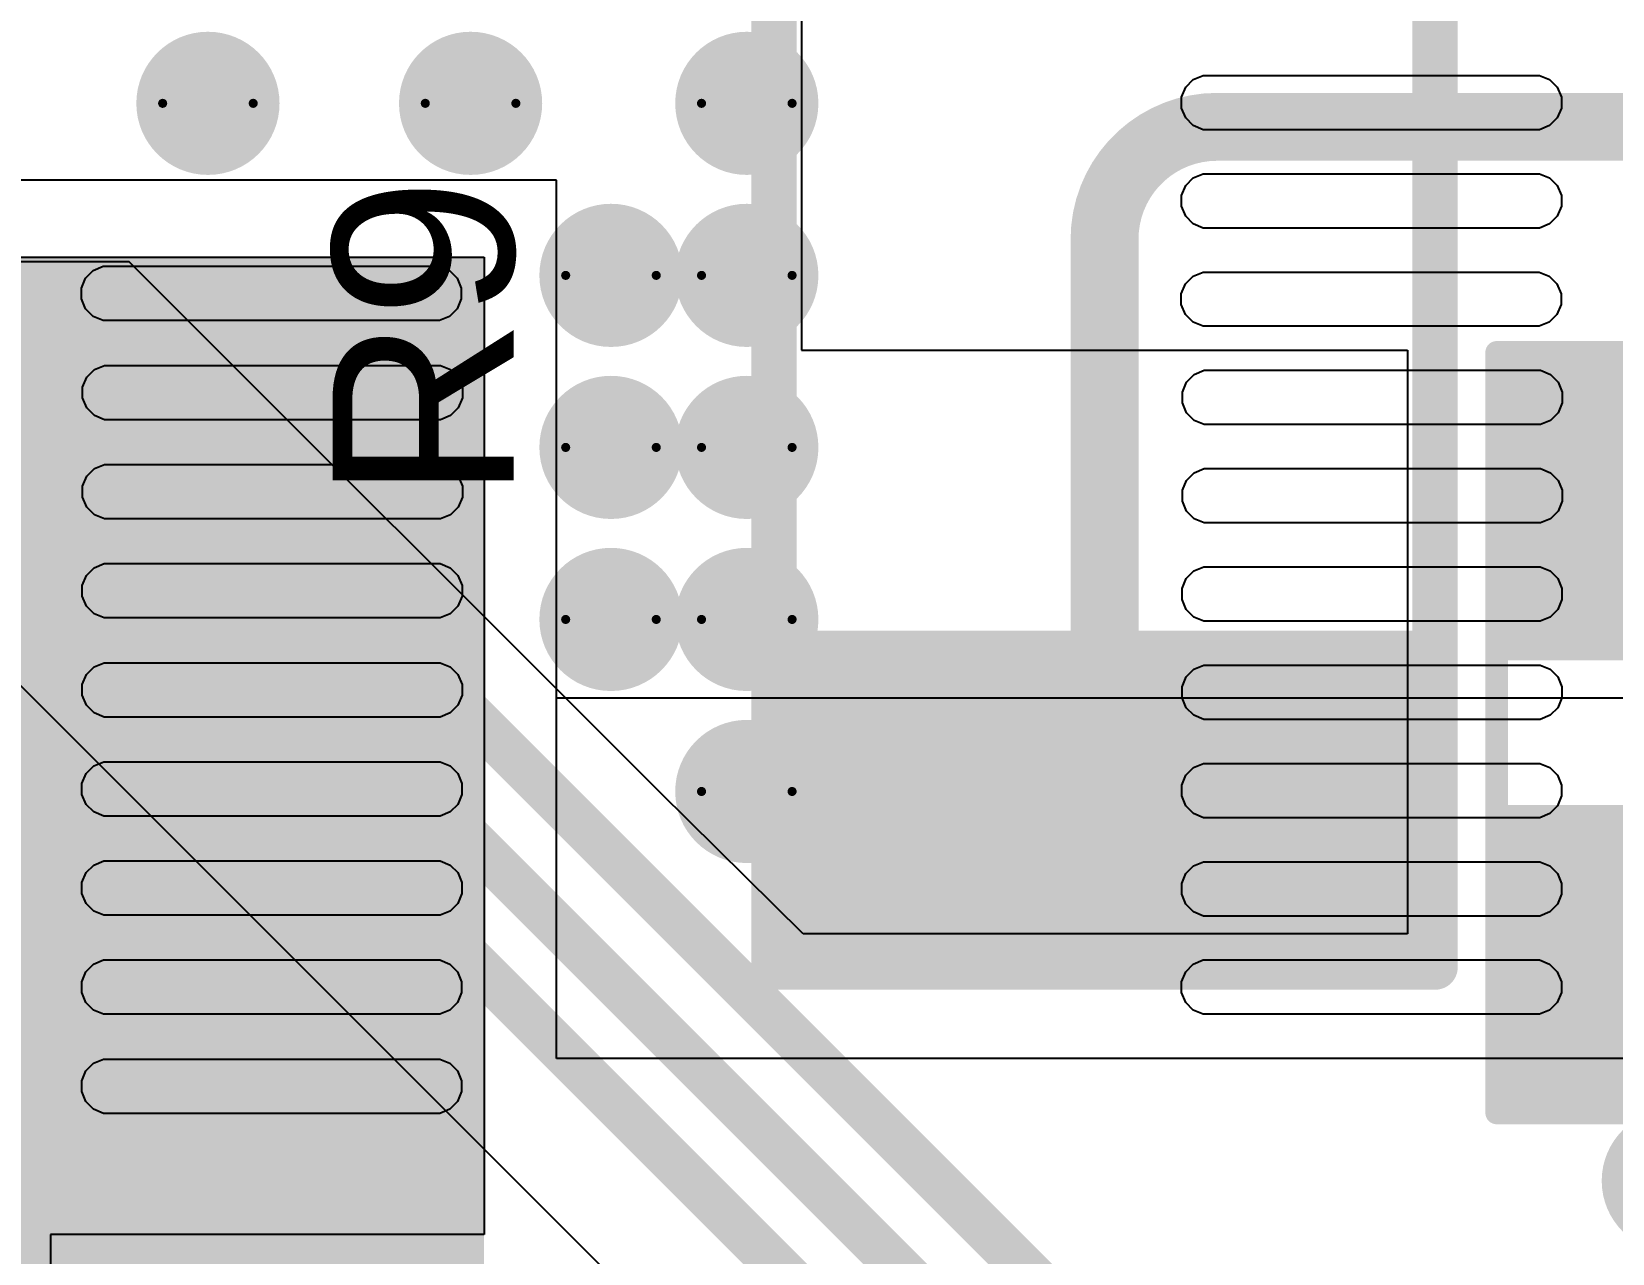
# Model space of a CAD drawing. Header units: millimetres. Extents: x -115 to 124, y -6 to 61.
# Drawn here: x -61.71 to -52.84, y 8.4 to 15.25 of the extents above; entities that cross this region are included whole.
import ezdxf

# ---------------------------------------------------------------- set-up
doc = ezdxf.new("R2010")
doc.units = ezdxf.units.MM
for name, color, linetype in [('BottomLayer', 5, 'Continuous'), ('BottomSolder', 6, 'Continuous'), ('DrillDrawing', 1, 'Continuous'), ('TopLayer', 1, 'Continuous'), ('TopOverlay', 2, 'Continuous'), ('TopPaste', 8, 'Continuous'), ('TopSolder', 216, 'Continuous'), ('ViaHoleLayer', 16, 'Continuous')]:
    doc.layers.add(name, color=color, linetype=linetype)
doc.styles.add('Arial', font='', dxfattribs={"height": 0.2})
doc.styles.get('Arial').set_extended_font_data('Arial')

# ---------------------------------------------------------------- blocks, each defined once
blk = doc.blocks.new('RES_2512_4')
at = {"layer": 'TopLayer'}
for points in [[(-4.05, 1.7), (-2.45, 1.7), (-2.45, -1.7), (-4.05, -1.7)], [(2.45, 1.7), (4.05, 1.7), (4.05, -1.7), (2.45, -1.7)]]:
    blk.add_hatch(color=1, dxfattribs=at).paths.add_polyline_path(points)
at = {"layer": 'TopPaste'}
for points in [[(-4.05, 1.7), (-2.45, 1.7), (-2.45, -1.7), (-4.05, -1.7)], [(2.45, 1.7), (4.05, 1.7), (4.05, -1.7), (2.45, -1.7)]]:
    blk.add_hatch(color=8, dxfattribs=at).paths.add_polyline_path(points)
at = {"layer": 'TopSolder'}
for points in [[(-4.1516, 1.8016), (-2.3484, 1.8016), (-2.3484, -1.8016), (-4.1516, -1.8016)], [(2.3484, 1.8016), (4.1516, 1.8016), (4.1516, -1.8016), (2.3484, -1.8016)]]:
    blk.add_hatch(color=216, dxfattribs=at).paths.add_polyline_path(points)
at = {"layer": 'TopOverlay', "const_width": 0.254}
for points in [[(4.2366, 1.8542), (-4.2418, 1.8542)], [(-4.2418, -1.8542), (-4.2418, 1.8542)], [(4.2366, -1.8542), (4.2366, 1.8542)], [(4.2366, -1.8542), (-4.2418, -1.8542)]]:
    blk.add_lwpolyline(points, dxfattribs=at)
at = {"layer": 'TopOverlay', "const_width": 0.127}
for points in [[(-4.3053, 1.8542, 1), (-4.1783, 1.8542, 1)], [(-4.3053, 1.8542, 1), (-4.1783, 1.8542, 1)], [(4.1731, 1.8542, 1), (4.3001, 1.8542, 1)], [(4.1731, 1.8542, 1), (4.3001, 1.8542, 1)], [(-4.3053, -1.8542, 1), (-4.1783, -1.8542, 1)], [(-4.3053, -1.8542, 1), (-4.1783, -1.8542, 1)], [(4.1731, -1.8542, 1), (4.3001, -1.8542, 1)], [(4.1731, -1.8542, 1), (4.3001, -1.8542, 1)]]:
    blk.add_lwpolyline(points, format="xyb", close=True, dxfattribs=at)
blk = doc.blocks.new('R___1206_7')
at = {"layer": 'TopLayer'}
for points in [[(-2.032, 0.889), (-0.508, 0.889), (-0.508, -0.889), (-2.032, -0.889)], [(0.508, 0.889), (2.032, 0.889), (2.032, -0.889), (0.508, -0.889)]]:
    blk.add_hatch(color=1, dxfattribs=at).paths.add_polyline_path(points)
at = {"layer": 'TopPaste'}
for points in [[(-2.032, 0.889), (-0.508, 0.889), (-0.508, -0.889), (-2.032, -0.889)], [(0.508, 0.889), (2.032, 0.889), (2.032, -0.889), (0.508, -0.889)]]:
    blk.add_hatch(color=8, dxfattribs=at).paths.add_polyline_path(points)
at = {"layer": 'TopSolder'}
for points in [[(-2.1336, 0.9906), (-0.4064, 0.9906), (-0.4064, -0.9906), (-2.1336, -0.9906)], [(0.4064, 0.9906), (2.1336, 0.9906), (2.1336, -0.9906), (0.4064, -0.9906)]]:
    blk.add_hatch(color=216, dxfattribs=at).paths.add_polyline_path(points)
at = {"layer": 'TopOverlay', "const_width": 0.127}
for points in [[(-2.1336, 0.9906), (2.1336, 0.9906)], [(-2.1336, 0.9906), (-2.1336, -0.9906)], [(2.1336, 0.9906), (2.1336, -0.9906)], [(-2.1336, -0.9906), (2.1336, -0.9906)]]:
    blk.add_lwpolyline(points, dxfattribs=at)
at = {"layer": 'TopOverlay', "const_width": 0.0635}
for points in [[(-2.16535, 0.9906, 1), (-2.10185, 0.9906, 1)], [(-2.16535, 0.9906, 1), (-2.10185, 0.9906, 1)], [(2.10185, 0.9906, 1), (2.16535, 0.9906, 1)], [(2.10185, 0.9906, 1), (2.16535, 0.9906, 1)], [(-2.16535, -0.9906, 1), (-2.10185, -0.9906, 1)], [(-2.16535, -0.9906, 1), (-2.10185, -0.9906, 1)], [(2.10185, -0.9906, 1), (2.16535, -0.9906, 1)], [(2.10185, -0.9906, 1), (2.16535, -0.9906, 1)]]:
    blk.add_lwpolyline(points, format="xyb", close=True, dxfattribs=at)

msp = doc.modelspace()

# ---------------------------------------------------------------- hatches: boundary and pattern name
at = {"layer": 'BottomLayer'}
h = msp.add_hatch(color=5, dxfattribs=at)
edge = h.paths.add_edge_path()
edge.add_arc((-60.7203, 14.8509), 0.3, 0, 360)
h = msp.add_hatch(color=5, dxfattribs=at)
edge = h.paths.add_edge_path()
edge.add_arc((-59.2471, 14.8509), 0.3, 0, 360)
h = msp.add_hatch(color=5, dxfattribs=at)
edge = h.paths.add_edge_path()
edge.add_arc((-57.6977, 14.8509), 0.3, 0, 360)
h = msp.add_hatch(color=5, dxfattribs=at)
edge = h.paths.add_edge_path()
edge.add_arc((-58.4597, 13.8857), 0.3, 0, 360)
h = msp.add_hatch(color=5, dxfattribs=at)
edge = h.paths.add_edge_path()
edge.add_arc((-57.6977, 13.8857), 0.3, 0, 360)
msp.add_hatch(color=5, dxfattribs=at).paths.add_polyline_path([(-63.3873, 5.3167), (-59.1709, 5.3167), (-59.1709, 13.9873), (-63.3873, 13.9873)])
h = msp.add_hatch(color=5, dxfattribs=at)
edge = h.paths.add_edge_path()
edge.add_arc((-58.4597, 12.9205), 0.3, 0, 360)
h = msp.add_hatch(color=5, dxfattribs=at)
edge = h.paths.add_edge_path()
edge.add_arc((-57.6977, 12.9205), 0.3, 0, 360)
h = msp.add_hatch(color=5, dxfattribs=at)
edge = h.paths.add_edge_path()
edge.add_arc((-58.4597, 11.9553), 0.3, 0, 360)
h = msp.add_hatch(color=5, dxfattribs=at)
edge = h.paths.add_edge_path()
edge.add_arc((-57.6977, 11.9553), 0.3, 0, 360)
h = msp.add_hatch(color=5, dxfattribs=at)
edge = h.paths.add_edge_path()
edge.add_arc((-57.6977, 10.9901), 0.3, 0, 360)
at = {"layer": 'BottomSolder'}
h = msp.add_hatch(color=6, dxfattribs=at)
edge = h.paths.add_edge_path()
edge.add_arc((-60.7203, 14.8509), 0.4016, 0, 360)
h = msp.add_hatch(color=6, dxfattribs=at)
edge = h.paths.add_edge_path()
edge.add_arc((-59.2471, 14.8509), 0.4016, 0, 360)
h = msp.add_hatch(color=6, dxfattribs=at)
edge = h.paths.add_edge_path()
edge.add_arc((-57.6977, 14.8509), 0.4016, 0, 360)
h = msp.add_hatch(color=6, dxfattribs=at)
edge = h.paths.add_edge_path()
edge.add_arc((-58.4597, 13.8857), 0.4016, 0, 360)
h = msp.add_hatch(color=6, dxfattribs=at)
edge = h.paths.add_edge_path()
edge.add_arc((-57.6977, 13.8857), 0.4016, 0, 360)
h = msp.add_hatch(color=6, dxfattribs=at)
edge = h.paths.add_edge_path()
edge.add_arc((-58.4597, 12.9205), 0.4016, 0, 360)
h = msp.add_hatch(color=6, dxfattribs=at)
edge = h.paths.add_edge_path()
edge.add_arc((-57.6977, 12.9205), 0.4016, 0, 360)
h = msp.add_hatch(color=6, dxfattribs=at)
edge = h.paths.add_edge_path()
edge.add_arc((-58.4597, 11.9553), 0.4016, 0, 360)
h = msp.add_hatch(color=6, dxfattribs=at)
edge = h.paths.add_edge_path()
edge.add_arc((-57.6977, 11.9553), 0.4016, 0, 360)
h = msp.add_hatch(color=6, dxfattribs=at)
edge = h.paths.add_edge_path()
edge.add_arc((-57.6977, 10.9901), 0.4016, 0, 360)
h = msp.add_hatch(color=6, dxfattribs=at)
edge = h.paths.add_edge_path()
edge.add_arc((-52.5009, 8.8057), 0.4016, 0, 360)
at = {"layer": 'TopLayer'}
h = msp.add_hatch(color=1, dxfattribs=at)
edge = h.paths.add_edge_path()
edge.add_arc((-60.7203, 14.8509), 0.3, 0, 360)
h = msp.add_hatch(color=1, dxfattribs=at)
edge = h.paths.add_edge_path()
edge.add_arc((-59.2471, 14.8509), 0.3, 0, 360)
h = msp.add_hatch(color=1, dxfattribs=at)
edge = h.paths.add_edge_path()
edge.add_arc((-57.6977, 14.8509), 0.3, 0, 360)
h = msp.add_hatch(color=1, dxfattribs=at)
edge = h.paths.add_edge_path()
edge.add_arc((-58.4597, 13.8857), 0.3, 0, 360)
h = msp.add_hatch(color=1, dxfattribs=at)
edge = h.paths.add_edge_path()
edge.add_arc((-57.6977, 13.8857), 0.3, 0, 360)
for points in [[(-53.3899, 11.7913), (-51.6119, 11.7913), (-51.6119, 13.3521), (-53.3899, 13.3521)], [(-53.3899, 11.7913), (-51.6119, 11.7913), (-51.6119, 13.3521), (-53.3899, 13.3521)], [(-53.3899, 11.7963), (-49.7485, 11.7963), (-49.7485, 13.1745), (-53.3899, 13.1745)]]:
    msp.add_hatch(color=1, dxfattribs=at).paths.add_polyline_path(points)
h = msp.add_hatch(color=1, dxfattribs=at)
edge = h.paths.add_edge_path()
edge.add_arc((-58.4597, 12.9205), 0.3, 0, 360)
h = msp.add_hatch(color=1, dxfattribs=at)
edge = h.paths.add_edge_path()
edge.add_arc((-57.6977, 12.9205), 0.3, 0, 360)
h = msp.add_hatch(color=1, dxfattribs=at)
edge = h.paths.add_edge_path()
edge.add_arc((-58.4597, 11.9553), 0.3, 0, 360)
h = msp.add_hatch(color=1, dxfattribs=at)
edge = h.paths.add_edge_path()
edge.add_arc((-57.6977, 11.9553), 0.3, 0, 360)
h = msp.add_hatch(color=1, dxfattribs=at)
edge = h.paths.add_edge_path()
edge.add_arc((-57.6977, 10.9901), 0.3, 0, 360)
at = {"layer": 'TopSolder'}
h = msp.add_hatch(color=216, dxfattribs=at)
edge = h.paths.add_edge_path()
edge.add_arc((-60.7203, 14.8509), 0.4016, 0, 360)
h = msp.add_hatch(color=216, dxfattribs=at)
edge = h.paths.add_edge_path()
edge.add_arc((-59.2471, 14.8509), 0.4016, 0, 360)
h = msp.add_hatch(color=216, dxfattribs=at)
edge = h.paths.add_edge_path()
edge.add_arc((-57.6977, 14.8509), 0.4016, 0, 360)
h = msp.add_hatch(color=216, dxfattribs=at)
edge = h.paths.add_edge_path()
edge.add_arc((-58.4597, 13.8857), 0.4016, 0, 360)
h = msp.add_hatch(color=216, dxfattribs=at)
edge = h.paths.add_edge_path()
edge.add_arc((-57.6977, 13.8857), 0.4016, 0, 360)
h = msp.add_hatch(color=216, dxfattribs=at)
edge = h.paths.add_edge_path()
edge.add_arc((-58.4597, 12.9205), 0.4016, 0, 360)
h = msp.add_hatch(color=216, dxfattribs=at)
edge = h.paths.add_edge_path()
edge.add_arc((-57.6977, 12.9205), 0.4016, 0, 360)
h = msp.add_hatch(color=216, dxfattribs=at)
edge = h.paths.add_edge_path()
edge.add_arc((-58.4597, 11.9553), 0.4016, 0, 360)
h = msp.add_hatch(color=216, dxfattribs=at)
edge = h.paths.add_edge_path()
edge.add_arc((-57.6977, 11.9553), 0.4016, 0, 360)
h = msp.add_hatch(color=216, dxfattribs=at)
edge = h.paths.add_edge_path()
edge.add_arc((-57.6977, 10.9901), 0.4016, 0, 360)
h = msp.add_hatch(color=216, dxfattribs=at)
edge = h.paths.add_edge_path()
edge.add_arc((-52.5009, 8.8057), 0.4016, 0, 360)
at = {"layer": 'ViaHoleLayer'}
h = msp.add_hatch(color=16, dxfattribs=at)
edge = h.paths.add_edge_path()
edge.add_arc((-60.7203, 14.8509), 0.15, 0, 360)
h = msp.add_hatch(color=16, dxfattribs=at)
edge = h.paths.add_edge_path()
edge.add_arc((-59.2471, 14.8509), 0.15, 0, 360)
h = msp.add_hatch(color=16, dxfattribs=at)
edge = h.paths.add_edge_path()
edge.add_arc((-57.6977, 14.8509), 0.15, 0, 360)
h = msp.add_hatch(color=16, dxfattribs=at)
edge = h.paths.add_edge_path()
edge.add_arc((-58.4597, 13.8857), 0.15, 0, 360)
h = msp.add_hatch(color=16, dxfattribs=at)
edge = h.paths.add_edge_path()
edge.add_arc((-57.6977, 13.8857), 0.15, 0, 360)
h = msp.add_hatch(color=16, dxfattribs=at)
edge = h.paths.add_edge_path()
edge.add_arc((-58.4597, 12.9205), 0.15, 0, 360)
h = msp.add_hatch(color=16, dxfattribs=at)
edge = h.paths.add_edge_path()
edge.add_arc((-57.6977, 12.9205), 0.15, 0, 360)
h = msp.add_hatch(color=16, dxfattribs=at)
edge = h.paths.add_edge_path()
edge.add_arc((-58.4597, 11.9553), 0.15, 0, 360)
h = msp.add_hatch(color=16, dxfattribs=at)
edge = h.paths.add_edge_path()
edge.add_arc((-57.6977, 11.9553), 0.15, 0, 360)
h = msp.add_hatch(color=16, dxfattribs=at)
edge = h.paths.add_edge_path()
edge.add_arc((-57.6977, 10.9901), 0.15, 0, 360)

# ---------------------------------------------------------------- linework, layer by layer
at = {"layer": 'BottomLayer'}
for p, q in [((-58.7645, 14.4191), (-69.4579, 14.4191)), ((-58.7645, 9.4915), (-58.7645, 14.4191)), ((-69.5595, 13.9873), (-59.1709, 13.9873)), ((-59.1709, 13.9873), (-59.1709, 8.5041)), ((-58.7645, 9.4915), (-58.7645, 11.5146)), ((-58.7645, 11.5146), (-44.6849, 11.5146)), ((-52.7955, 9.4915), (-58.7645, 9.4915)), ((-49.7983, 9.4915), (-58.7645, 9.4915)), ((-59.1709, 8.5041), (-61.6039, 8.5041)), ((-61.6039, 8.5041), (-61.6039, 4.1271))]:
    msp.add_line(p, q, dxfattribs=at)
at = {"layer": 'BottomSolder'}
for p, q in [((-55.1932, 14.9842), (-55.1372, 15.0074)), ((-55.1372, 15.0074), (-53.251, 15.0074)), ((-53.251, 15.0074), (-53.195, 14.9842)), ((-55.2593, 14.8853), (-55.2361, 14.9413)), ((-55.2361, 14.9413), (-55.1932, 14.9842)), ((-53.195, 14.9842), (-53.1521, 14.9413)), ((-53.1521, 14.9413), (-53.1289, 14.8853)), ((-55.2593, 14.855), (-55.2593, 14.8853)), ((-55.2593, 14.8247), (-55.2593, 14.855)), ((-55.2361, 14.7687), (-55.2593, 14.8247)), ((-53.1289, 14.8247), (-53.1521, 14.7687)), ((-53.1289, 14.8853), (-53.1289, 14.855)), ((-53.1289, 14.855), (-53.1289, 14.8247)), ((-55.1932, 14.7258), (-55.2361, 14.7687)), ((-55.1372, 14.7026), (-55.1932, 14.7258)), ((-53.195, 14.7258), (-53.251, 14.7026)), ((-53.1521, 14.7687), (-53.195, 14.7258)), ((-53.251, 14.7026), (-55.1372, 14.7026)), ((-55.1932, 14.4328), (-55.1372, 14.456)), ((-55.1372, 14.456), (-53.251, 14.456)), ((-53.251, 14.456), (-53.195, 14.4328)), ((-55.2593, 14.3339), (-55.2361, 14.3899)), ((-55.2361, 14.3899), (-55.1932, 14.4328)), ((-53.195, 14.4328), (-53.1521, 14.3899)), ((-53.1521, 14.3899), (-53.1289, 14.3339)), ((-55.2593, 14.3036), (-55.2593, 14.3339)), ((-55.2593, 14.2733), (-55.2593, 14.3036)), ((-53.1289, 14.3339), (-53.1289, 14.3036)), ((-53.1289, 14.3036), (-53.1289, 14.2733)), ((-55.2361, 14.2173), (-55.2593, 14.2733)), ((-55.1932, 14.1744), (-55.2361, 14.2173)), ((-53.1521, 14.2173), (-53.195, 14.1744)), ((-53.1289, 14.2733), (-53.1521, 14.2173)), ((-55.1372, 14.1512), (-55.1932, 14.1744)), ((-53.251, 14.1512), (-55.1372, 14.1512)), ((-53.195, 14.1744), (-53.251, 14.1512)), ((-61.3638, 13.9133), (-61.3078, 13.9365)), ((-61.3078, 13.9365), (-59.4216, 13.9365)), ((-59.4216, 13.9365), (-59.3656, 13.9133)), ((-61.4299, 13.8144), (-61.4067, 13.8704)), ((-61.4067, 13.8704), (-61.3638, 13.9133)), ((-59.3656, 13.9133), (-59.3227, 13.8704)), ((-59.3227, 13.8704), (-59.2995, 13.8144)), ((-55.2609, 13.7825), (-55.2377, 13.8385)), ((-55.2377, 13.8385), (-55.1948, 13.8814)), ((-55.1948, 13.8814), (-55.1388, 13.9046)), ((-55.1388, 13.9046), (-53.2526, 13.9046)), ((-53.2526, 13.9046), (-53.1966, 13.8814)), ((-53.1966, 13.8814), (-53.1537, 13.8385)), ((-53.1537, 13.8385), (-53.1305, 13.7825)), ((-61.4299, 13.7841), (-61.4299, 13.8144)), ((-61.4299, 13.7538), (-61.4299, 13.7841)), ((-61.4067, 13.6978), (-61.4299, 13.7538)), ((-59.2995, 13.7538), (-59.3227, 13.6978)), ((-59.2995, 13.8144), (-59.2995, 13.7841)), ((-59.2995, 13.7841), (-59.2995, 13.7538)), ((-55.2609, 13.7522), (-55.2609, 13.7825)), ((-55.2609, 13.7219), (-55.2609, 13.7522)), ((-53.1305, 13.7825), (-53.1305, 13.7522)), ((-53.1305, 13.7522), (-53.1305, 13.7219)), ((-61.3638, 13.6549), (-61.4067, 13.6978)), ((-61.3078, 13.6317), (-61.3638, 13.6549)), ((-59.3656, 13.6549), (-59.4216, 13.6317)), ((-59.3227, 13.6978), (-59.3656, 13.6549)), ((-55.2377, 13.6659), (-55.2609, 13.7219)), ((-55.1948, 13.623), (-55.2377, 13.6659)), ((-53.1537, 13.6659), (-53.1966, 13.623)), ((-53.1305, 13.7219), (-53.1537, 13.6659)), ((-59.4216, 13.6317), (-61.3078, 13.6317)), ((-55.1388, 13.5998), (-55.1948, 13.623)), ((-53.2526, 13.5998), (-55.1388, 13.5998)), ((-53.1966, 13.623), (-53.2526, 13.5998)), ((-61.4234, 13.2584), (-61.4002, 13.3144)), ((-61.4002, 13.3144), (-61.3574, 13.3573)), ((-61.3574, 13.3573), (-61.3013, 13.3805)), ((-61.3013, 13.3805), (-59.4151, 13.3805)), ((-59.4151, 13.3805), (-59.3591, 13.3573)), ((-59.3591, 13.3573), (-59.3163, 13.3144)), ((-59.3163, 13.3144), (-59.2931, 13.2584)), ((-55.2313, 13.2871), (-55.1884, 13.33)), ((-55.1884, 13.33), (-55.1324, 13.3532)), ((-55.1324, 13.3532), (-53.2462, 13.3532)), ((-53.2462, 13.3532), (-53.1902, 13.33)), ((-53.1902, 13.33), (-53.1473, 13.2871)), ((-61.4234, 13.2281), (-61.4234, 13.2584)), ((-61.4234, 13.1978), (-61.4234, 13.2281)), ((-59.2931, 13.2584), (-59.2931, 13.2281)), ((-59.2931, 13.2281), (-59.2931, 13.1978)), ((-55.2545, 13.2311), (-55.2313, 13.2871)), ((-55.2545, 13.2008), (-55.2545, 13.2311)), ((-53.1473, 13.2871), (-53.1241, 13.2311)), ((-53.1241, 13.2311), (-53.1241, 13.2008)), ((-61.4002, 13.1418), (-61.4234, 13.1978)), ((-61.3574, 13.0989), (-61.4002, 13.1418)), ((-59.3163, 13.1418), (-59.3591, 13.0989)), ((-59.2931, 13.1978), (-59.3163, 13.1418)), ((-55.2545, 13.1704), (-55.2545, 13.2008)), ((-55.2313, 13.1144), (-55.2545, 13.1704)), ((-53.1241, 13.1704), (-53.1473, 13.1144)), ((-53.1241, 13.2008), (-53.1241, 13.1704)), ((-61.3013, 13.0757), (-61.3574, 13.0989)), ((-59.4151, 13.0757), (-61.3013, 13.0757)), ((-59.3591, 13.0989), (-59.4151, 13.0757)), ((-55.1884, 13.0716), (-55.2313, 13.1144)), ((-55.1324, 13.0484), (-55.1884, 13.0716)), ((-53.2462, 13.0484), (-55.1324, 13.0484)), ((-53.1902, 13.0716), (-53.2462, 13.0484)), ((-53.1473, 13.1144), (-53.1902, 13.0716)), ((-61.4002, 12.7585), (-61.3574, 12.8013)), ((-61.3574, 12.8013), (-61.3013, 12.8245)), ((-61.3013, 12.8245), (-59.4151, 12.8245)), ((-59.4151, 12.8245), (-59.3591, 12.8013)), ((-59.3591, 12.8013), (-59.3163, 12.7585)), ((-55.2313, 12.7357), (-55.1884, 12.7785)), ((-55.1884, 12.7785), (-55.1324, 12.8017)), ((-55.1324, 12.8017), (-53.2462, 12.8017)), ((-53.2462, 12.8017), (-53.1902, 12.7785)), ((-53.1902, 12.7785), (-53.1473, 12.7357)), ((-61.4234, 12.7024), (-61.4002, 12.7585)), ((-61.4234, 12.6721), (-61.4234, 12.7024)), ((-59.3163, 12.7585), (-59.2931, 12.7024)), ((-59.2931, 12.7024), (-59.2931, 12.6721)), ((-55.2545, 12.6797), (-55.2313, 12.7357)), ((-55.2545, 12.6493), (-55.2545, 12.6797)), ((-53.1473, 12.7357), (-53.1241, 12.6797)), ((-53.1241, 12.6797), (-53.1241, 12.6493)), ((-61.4234, 12.6418), (-61.4234, 12.6721)), ((-61.4002, 12.5858), (-61.4234, 12.6418)), ((-59.2931, 12.6418), (-59.3163, 12.5858)), ((-59.2931, 12.6721), (-59.2931, 12.6418)), ((-55.2545, 12.619), (-55.2545, 12.6493)), ((-55.2313, 12.563), (-55.2545, 12.619)), ((-53.1241, 12.619), (-53.1473, 12.563)), ((-53.1241, 12.6493), (-53.1241, 12.619)), ((-61.3574, 12.5429), (-61.4002, 12.5858)), ((-61.3013, 12.5197), (-61.3574, 12.5429)), ((-59.4151, 12.5197), (-61.3013, 12.5197)), ((-59.3591, 12.5429), (-59.4151, 12.5197)), ((-59.3163, 12.5858), (-59.3591, 12.5429)), ((-55.1884, 12.5201), (-55.2313, 12.563)), ((-55.1324, 12.4969), (-55.1884, 12.5201)), ((-53.1902, 12.5201), (-53.2462, 12.4969)), ((-53.1473, 12.563), (-53.1902, 12.5201)), ((-53.2462, 12.4969), (-55.1324, 12.4969)), ((-61.4018, 12.2025), (-61.359, 12.2454)), ((-61.359, 12.2454), (-61.303, 12.2686)), ((-61.303, 12.2686), (-59.4168, 12.2686)), ((-59.4168, 12.2686), (-59.3607, 12.2454)), ((-59.3607, 12.2454), (-59.3179, 12.2025)), ((-55.19, 12.2271), (-55.134, 12.2503)), ((-55.134, 12.2503), (-53.2478, 12.2503)), ((-53.2478, 12.2503), (-53.1918, 12.2271)), ((-61.425, 12.1465), (-61.4018, 12.2025)), ((-59.3179, 12.2025), (-59.2947, 12.1465)), ((-55.2561, 12.1282), (-55.2329, 12.1843)), ((-55.2329, 12.1843), (-55.19, 12.2271)), ((-53.1918, 12.2271), (-53.1489, 12.1843)), ((-53.1489, 12.1843), (-53.1257, 12.1282)), ((-61.425, 12.1162), (-61.425, 12.1465)), ((-61.425, 12.0858), (-61.425, 12.1162)), ((-61.4018, 12.0298), (-61.425, 12.0858)), ((-59.2947, 12.0858), (-59.3179, 12.0298)), ((-59.2947, 12.1465), (-59.2947, 12.1162)), ((-59.2947, 12.1162), (-59.2947, 12.0858)), ((-55.2561, 12.0979), (-55.2561, 12.1282)), ((-55.2561, 12.0676), (-55.2561, 12.0979)), ((-55.2329, 12.0116), (-55.2561, 12.0676)), ((-53.1257, 12.0676), (-53.1489, 12.0116)), ((-53.1257, 12.1282), (-53.1257, 12.0979)), ((-53.1257, 12.0979), (-53.1257, 12.0676)), ((-61.359, 11.987), (-61.4018, 12.0298)), ((-61.303, 11.9638), (-61.359, 11.987)), ((-59.3607, 11.987), (-59.4168, 11.9638)), ((-59.3179, 12.0298), (-59.3607, 11.987)), ((-55.19, 11.9687), (-55.2329, 12.0116)), ((-53.1489, 12.0116), (-53.1918, 11.9687)), ((-59.4168, 11.9638), (-61.303, 11.9638)), ((-55.134, 11.9455), (-55.19, 11.9687)), ((-53.2478, 11.9455), (-55.134, 11.9455)), ((-53.1918, 11.9687), (-53.2478, 11.9455)), ((-61.359, 11.6894), (-61.303, 11.7126)), ((-61.303, 11.7126), (-59.4168, 11.7126)), ((-59.4168, 11.7126), (-59.3607, 11.6894)), ((-61.425, 11.5905), (-61.4018, 11.6465)), ((-61.4018, 11.6465), (-61.359, 11.6894)), ((-59.3607, 11.6894), (-59.3179, 11.6465)), ((-59.3179, 11.6465), (-59.2947, 11.5905)), ((-55.2561, 11.5768), (-55.2329, 11.6328)), ((-55.2329, 11.6328), (-55.19, 11.6757)), ((-55.19, 11.6757), (-55.134, 11.6989)), ((-55.134, 11.6989), (-53.2478, 11.6989)), ((-53.2478, 11.6989), (-53.1918, 11.6757)), ((-53.1918, 11.6757), (-53.1489, 11.6328)), ((-53.1489, 11.6328), (-53.1257, 11.5768)), ((-61.425, 11.5602), (-61.425, 11.5905)), ((-61.425, 11.5299), (-61.425, 11.5602)), ((-61.4018, 11.4738), (-61.425, 11.5299)), ((-59.2947, 11.5299), (-59.3179, 11.4738)), ((-59.2947, 11.5905), (-59.2947, 11.5602)), ((-59.2947, 11.5602), (-59.2947, 11.5299)), ((-55.2561, 11.5465), (-55.2561, 11.5768)), ((-55.2561, 11.5162), (-55.2561, 11.5465)), ((-53.1257, 11.5768), (-53.1257, 11.5465)), ((-53.1257, 11.5465), (-53.1257, 11.5162)), ((-61.359, 11.431), (-61.4018, 11.4738)), ((-59.3179, 11.4738), (-59.3607, 11.431)), ((-55.2329, 11.4602), (-55.2561, 11.5162)), ((-55.19, 11.4173), (-55.2329, 11.4602)), ((-53.1489, 11.4602), (-53.1918, 11.4173)), ((-53.1257, 11.5162), (-53.1489, 11.4602)), ((-61.303, 11.4078), (-61.359, 11.431)), ((-59.4168, 11.4078), (-61.303, 11.4078)), ((-59.3607, 11.431), (-59.4168, 11.4078)), ((-55.134, 11.3941), (-55.19, 11.4173)), ((-53.2478, 11.3941), (-55.134, 11.3941)), ((-53.1918, 11.4173), (-53.2478, 11.3941)), ((-61.4267, 11.0345), (-61.4035, 11.0905)), ((-61.4035, 11.0905), (-61.3606, 11.1334)), ((-61.3606, 11.1334), (-61.3046, 11.1566)), ((-61.3046, 11.1566), (-59.4184, 11.1566)), ((-59.4184, 11.1566), (-59.3624, 11.1334)), ((-59.3624, 11.1334), (-59.3195, 11.0905)), ((-59.3195, 11.0905), (-59.2963, 11.0345)), ((-55.2345, 11.0814), (-55.1916, 11.1243)), ((-55.1916, 11.1243), (-55.1356, 11.1475)), ((-55.1356, 11.1475), (-53.2494, 11.1475)), ((-53.2494, 11.1475), (-53.1934, 11.1243)), ((-53.1934, 11.1243), (-53.1505, 11.0814)), ((-61.4267, 11.0042), (-61.4267, 11.0345)), ((-61.4267, 10.9739), (-61.4267, 11.0042)), ((-59.2963, 11.0345), (-59.2963, 11.0042)), ((-59.2963, 11.0042), (-59.2963, 10.9739)), ((-55.2577, 11.0254), (-55.2345, 11.0814)), ((-55.2577, 10.9951), (-55.2577, 11.0254)), ((-55.2577, 10.9648), (-55.2577, 10.9951)), ((-53.1505, 11.0814), (-53.1273, 11.0254)), ((-53.1273, 11.0254), (-53.1273, 10.9951)), ((-53.1273, 10.9951), (-53.1273, 10.9648)), ((-61.4035, 10.9179), (-61.4267, 10.9739)), ((-61.3606, 10.875), (-61.4035, 10.9179)), ((-59.3195, 10.9179), (-59.3624, 10.875)), ((-59.2963, 10.9739), (-59.3195, 10.9179)), ((-55.2345, 10.9088), (-55.2577, 10.9648)), ((-55.1916, 10.8659), (-55.2345, 10.9088)), ((-53.1505, 10.9088), (-53.1934, 10.8659)), ((-53.1273, 10.9648), (-53.1505, 10.9088)), ((-61.3046, 10.8518), (-61.3606, 10.875)), ((-59.4184, 10.8518), (-61.3046, 10.8518)), ((-59.3624, 10.875), (-59.4184, 10.8518)), ((-55.1356, 10.8427), (-55.1916, 10.8659)), ((-53.2494, 10.8427), (-55.1356, 10.8427)), ((-53.1934, 10.8659), (-53.2494, 10.8427)), ((-61.4035, 10.5346), (-61.3606, 10.5774)), ((-61.3606, 10.5774), (-61.3046, 10.6006)), ((-61.3046, 10.6006), (-59.4184, 10.6006)), ((-59.4184, 10.6006), (-59.3624, 10.5774)), ((-59.3624, 10.5774), (-59.3195, 10.5346)), ((-55.2345, 10.53), (-55.1916, 10.5729)), ((-55.1916, 10.5729), (-55.1356, 10.5961)), ((-55.1356, 10.5961), (-53.2494, 10.5961)), ((-53.2494, 10.5961), (-53.1934, 10.5729)), ((-53.1934, 10.5729), (-53.1505, 10.53)), ((-61.4267, 10.4785), (-61.4035, 10.5346)), ((-61.4267, 10.4482), (-61.4267, 10.4785)), ((-59.3195, 10.5346), (-59.2963, 10.4785)), ((-59.2963, 10.4785), (-59.2963, 10.4482)), ((-55.2577, 10.474), (-55.2345, 10.53)), ((-55.2577, 10.4437), (-55.2577, 10.474)), ((-53.1505, 10.53), (-53.1273, 10.474)), ((-53.1273, 10.474), (-53.1273, 10.4437)), ((-61.4267, 10.4179), (-61.4267, 10.4482)), ((-61.4035, 10.3619), (-61.4267, 10.4179)), ((-59.2963, 10.4179), (-59.3195, 10.3619)), ((-59.2963, 10.4482), (-59.2963, 10.4179)), ((-55.2577, 10.4134), (-55.2577, 10.4437)), ((-55.2345, 10.3573), (-55.2577, 10.4134)), ((-53.1273, 10.4134), (-53.1505, 10.3573)), ((-53.1273, 10.4437), (-53.1273, 10.4134)), ((-61.3606, 10.319), (-61.4035, 10.3619)), ((-61.3046, 10.2958), (-61.3606, 10.319)), ((-59.4184, 10.2958), (-61.3046, 10.2958)), ((-59.3624, 10.319), (-59.4184, 10.2958)), ((-59.3195, 10.3619), (-59.3624, 10.319)), ((-55.1916, 10.3145), (-55.2345, 10.3573)), ((-55.1356, 10.2913), (-55.1916, 10.3145)), ((-53.2494, 10.2913), (-55.1356, 10.2913)), ((-53.1934, 10.3145), (-53.2494, 10.2913)), ((-53.1505, 10.3573), (-53.1934, 10.3145)), ((-61.4051, 9.9786), (-61.3622, 10.0214)), ((-61.3622, 10.0214), (-61.3062, 10.0447)), ((-61.3062, 10.0447), (-59.42, 10.0447)), ((-59.42, 10.0447), (-59.364, 10.0214)), ((-59.364, 10.0214), (-59.3211, 9.9786)), ((-55.2361, 9.9786), (-55.1932, 10.0214)), ((-55.1932, 10.0214), (-55.1372, 10.0447)), ((-55.1372, 10.0447), (-53.251, 10.0447)), ((-53.251, 10.0447), (-53.195, 10.0214)), ((-53.195, 10.0214), (-53.1521, 9.9786)), ((-61.4283, 9.9226), (-61.4051, 9.9786)), ((-59.3211, 9.9786), (-59.2979, 9.9226)), ((-55.2593, 9.9226), (-55.2361, 9.9786)), ((-53.1521, 9.9786), (-53.1289, 9.9226)), ((-61.4283, 9.8923), (-61.4283, 9.9226)), ((-61.4283, 9.8619), (-61.4283, 9.8923)), ((-61.4051, 9.8059), (-61.4283, 9.8619)), ((-59.2979, 9.8619), (-59.3211, 9.8059)), ((-59.2979, 9.9226), (-59.2979, 9.8923)), ((-59.2979, 9.8923), (-59.2979, 9.8619)), ((-55.2593, 9.8923), (-55.2593, 9.9226)), ((-55.2593, 9.8619), (-55.2593, 9.8923)), ((-55.2361, 9.8059), (-55.2593, 9.8619)), ((-53.1289, 9.8619), (-53.1521, 9.8059)), ((-53.1289, 9.9226), (-53.1289, 9.8923)), ((-53.1289, 9.8923), (-53.1289, 9.8619)), ((-61.3622, 9.7631), (-61.4051, 9.8059)), ((-61.3062, 9.7399), (-61.3622, 9.7631)), ((-59.364, 9.7631), (-59.42, 9.7399)), ((-59.3211, 9.8059), (-59.364, 9.7631)), ((-55.1932, 9.7631), (-55.2361, 9.8059)), ((-55.1372, 9.7399), (-55.1932, 9.7631)), ((-53.195, 9.7631), (-53.251, 9.7399)), ((-53.1521, 9.8059), (-53.195, 9.7631)), ((-59.42, 9.7399), (-61.3062, 9.7399)), ((-53.251, 9.7399), (-55.1372, 9.7399)), ((-61.3622, 9.4655), (-61.3062, 9.4887)), ((-61.3062, 9.4887), (-59.42, 9.4887)), ((-59.42, 9.4887), (-59.364, 9.4655)), ((-61.4283, 9.3666), (-61.4051, 9.4226)), ((-61.4051, 9.4226), (-61.3622, 9.4655)), ((-59.364, 9.4655), (-59.3211, 9.4226)), ((-59.3211, 9.4226), (-59.2979, 9.3666)), ((-61.4283, 9.3363), (-61.4283, 9.3666)), ((-61.4283, 9.306), (-61.4283, 9.3363)), ((-59.2979, 9.3666), (-59.2979, 9.3363)), ((-59.2979, 9.3363), (-59.2979, 9.306)), ((-61.4051, 9.2499), (-61.4283, 9.306)), ((-61.3622, 9.2071), (-61.4051, 9.2499)), ((-59.3211, 9.2499), (-59.364, 9.2071)), ((-59.2979, 9.306), (-59.3211, 9.2499)), ((-61.3062, 9.1839), (-61.3622, 9.2071)), ((-59.42, 9.1839), (-61.3062, 9.1839)), ((-59.364, 9.2071), (-59.42, 9.1839))]:
    msp.add_line(p, q, dxfattribs=at)
at = {"layer": 'DrillDrawing'}
for points, const_width in [([(-60.4663, 14.8509, 1), (-60.9743, 14.8509, 1)], 0.0508), ([(-58.9931, 14.8509, 1), (-59.5011, 14.8509, 1)], 0.0508), ([(-57.4437, 14.8509, 1), (-57.9517, 14.8509, 1)], 0.0508), ([(-60.987, 14.8509, 1), (-60.9616, 14.8509, 1)], 0.0254), ([(-60.479, 14.8509, 1), (-60.4536, 14.8509, 1)], 0.0254), ([(-59.5138, 14.8509, 1), (-59.4884, 14.8509, 1)], 0.0254), ([(-59.0058, 14.8509, 1), (-58.9804, 14.8509, 1)], 0.0254), ([(-57.9644, 14.8509, 1), (-57.939, 14.8509, 1)], 0.0254), ([(-57.4564, 14.8509, 1), (-57.431, 14.8509, 1)], 0.0254), ([(-58.2057, 13.8857, 1), (-58.7137, 13.8857, 1)], 0.0508), ([(-57.4437, 13.8857, 1), (-57.9517, 13.8857, 1)], 0.0508), ([(-58.7264, 13.8857, 1), (-58.701, 13.8857, 1)], 0.0254), ([(-58.2184, 13.8857, 1), (-58.193, 13.8857, 1)], 0.0254), ([(-57.9644, 13.8857, 1), (-57.939, 13.8857, 1)], 0.0254), ([(-57.4564, 13.8857, 1), (-57.431, 13.8857, 1)], 0.0254), ([(-58.2057, 12.9205, 1), (-58.7137, 12.9205, 1)], 0.0508), ([(-57.4437, 12.9205, 1), (-57.9517, 12.9205, 1)], 0.0508), ([(-58.7264, 12.9205, 1), (-58.701, 12.9205, 1)], 0.0254), ([(-58.2184, 12.9205, 1), (-58.193, 12.9205, 1)], 0.0254), ([(-57.9644, 12.9205, 1), (-57.939, 12.9205, 1)], 0.0254), ([(-57.4564, 12.9205, 1), (-57.431, 12.9205, 1)], 0.0254), ([(-58.2057, 11.9553, 1), (-58.7137, 11.9553, 1)], 0.0508), ([(-57.4437, 11.9553, 1), (-57.9517, 11.9553, 1)], 0.0508), ([(-58.7264, 11.9553, 1), (-58.701, 11.9553, 1)], 0.0254), ([(-58.2184, 11.9553, 1), (-58.193, 11.9553, 1)], 0.0254), ([(-57.9644, 11.9553, 1), (-57.939, 11.9553, 1)], 0.0254), ([(-57.4564, 11.9553, 1), (-57.431, 11.9553, 1)], 0.0254), ([(-57.4437, 10.9901, 1), (-57.9517, 10.9901, 1)], 0.0508), ([(-57.9644, 10.9901, 1), (-57.939, 10.9901, 1)], 0.0254), ([(-57.4564, 10.9901, 1), (-57.431, 10.9901, 1)], 0.0254)]:
    msp.add_lwpolyline(points, format="xyb", close=True, dxfattribs=dict(at, const_width=const_width))
at = {"layer": 'TopLayer'}
for p, q in [((-57.3911, 16.383), (-57.3911, 13.4666)), ((-61.1617, 13.9619), (-67.5415, 13.9619)), ((-58.1851, 10.9853), (-61.1617, 13.9619)), ((-57.3911, 13.4666), (-53.9911, 13.4666)), ((-53.9911, 13.4666), (-53.9911, 10.1913)), ((-61.9395, 11.7521), (-55.1577, 4.9703)), ((-57.3815, 10.1913), (-58.1851, 10.9853)), ((-53.9911, 10.1913), (-57.3815, 10.1913))]:
    msp.add_line(p, q, dxfattribs=at)
at = {"layer": 'TopLayer', "const_width": 0.381}
msp.add_lwpolyline([(-55.6911, 14.0889, -0.414214), (-55.061, 14.719)], format="xyb", dxfattribs=at)
at = {"layer": 'TopLayer'}
for points, const_width in [([(-55.061, 14.719), (-50.0523, 14.719)], 0.381), ([(-55.6911, 10.9913), (-55.6911, 14.0889)], 0.381), ([(-67.8884, 13.5376), (-61.3625, 13.5376)], 0.254), ([(-61.3625, 13.5376), (-55.2844, 7.4595)], 0.254), ([(-69.8737, 13.0229), (-61.5488, 13.0229)], 0.254), ([(-61.5488, 13.0229), (-55.4012, 6.8753)], 0.254), ([(-69.8668, 12.4822), (-61.6821, 12.4822)], 0.254), ([(-61.6821, 12.4822), (-55.491, 6.2911)], 0.254)]:
    msp.add_lwpolyline(points, dxfattribs=dict(at, const_width=const_width))
for points, const_width in [([(-55.1562, 14.719, 1), (-54.9657, 14.719, 1)], 0.1905), ([(-55.1562, 14.719, 1), (-54.9657, 14.719, 1)], 0.1905), ([(-55.7864, 14.0889, 1), (-55.5959, 14.0889, 1)], 0.1905), ([(-55.7864, 14.0889, 1), (-55.5959, 14.0889, 1)], 0.1905), ([(-61.426, 13.5376, 1), (-61.299, 13.5376, 1)], 0.127), ([(-61.426, 13.5376, 1), (-61.299, 13.5376, 1)], 0.127), ([(-61.6123, 13.0229, 1), (-61.4853, 13.0229, 1)], 0.127), ([(-61.6123, 13.0229, 1), (-61.4853, 13.0229, 1)], 0.127), ([(-61.7456, 12.4822, 1), (-61.6186, 12.4822, 1)], 0.127), ([(-61.7456, 12.4822, 1), (-61.6186, 12.4822, 1)], 0.127), ([(-55.7864, 10.9913, 1), (-55.5959, 10.9913, 1)], 0.1905)]:
    msp.add_lwpolyline(points, format="xyb", close=True, dxfattribs=dict(at, const_width=const_width))

# ---------------------------------------------------------------- block references
for name, p, rotation in [('RES_2512_4', (-55.6911, 14.2413), 270), ('R___1206_7', (-52.5009, 11.3201), 90)]:
    msp.add_blockref(name, p, dxfattribs=dict(rotation=rotation))

# ---------------------------------------------------------------- texts
at = {"layer": 'TopOverlay', "style": 'Arial'}
msp.add_text('R9', height=1.016, rotation=90, dxfattribs=at).set_placement((-59.0051, 12.6202))

doc.saveas('drawing.dxf')
